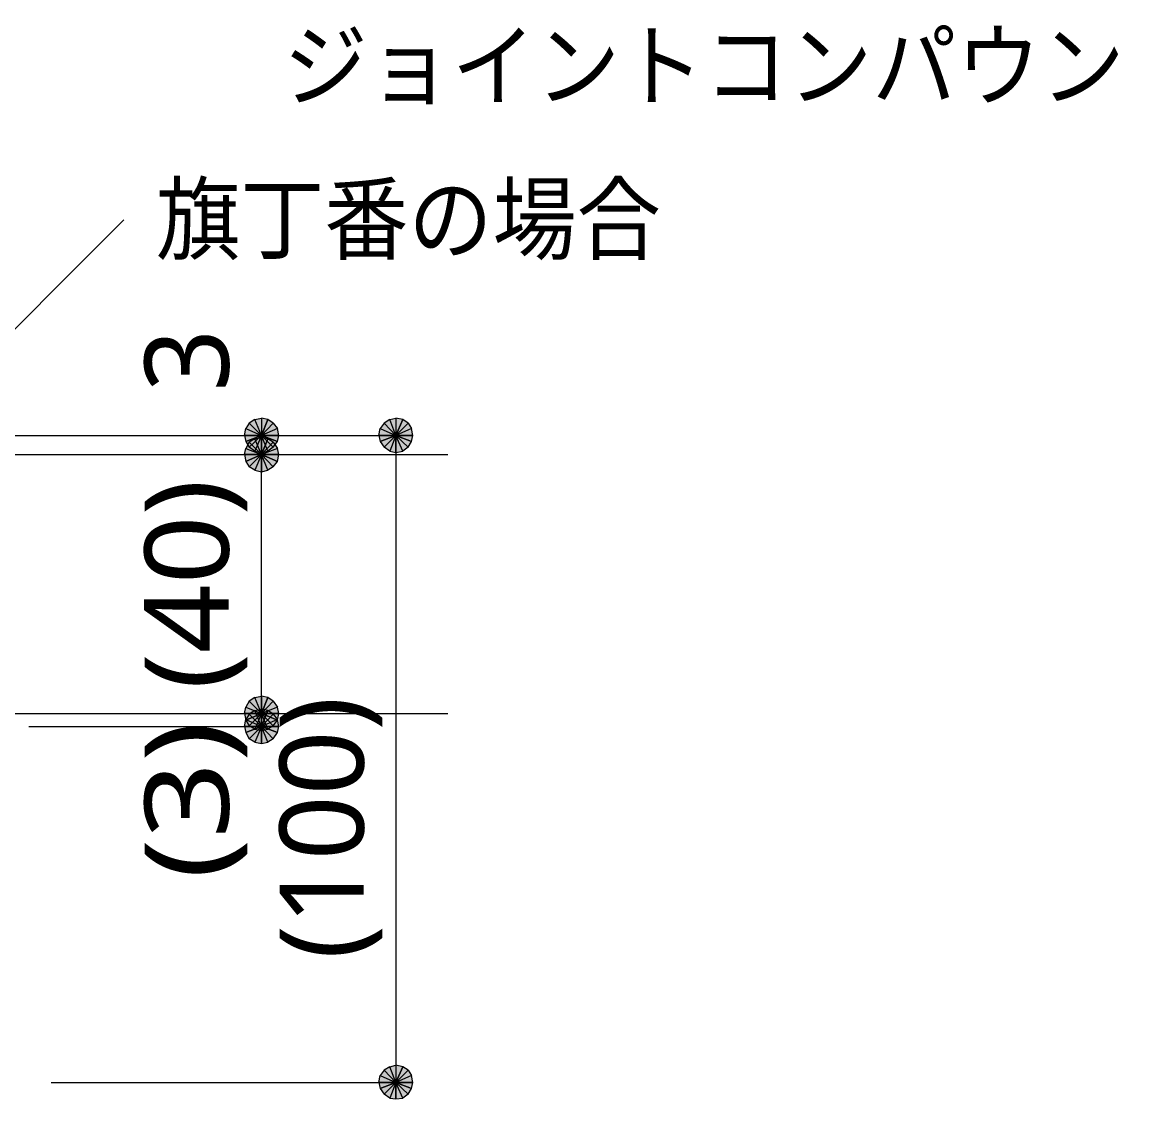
# Model space of a CAD drawing. Header units: millimetres. Extents: x 0 to 420, y 0 to 297.
# Drawn here: x 266.39 to 300.62, y 214.14 to 247.43 of the extents above; entities that cross this region are included whole.
import ezdxf
from ezdxf.enums import TextEntityAlignment as Align

# ---------------------------------------------------------------- set-up
doc = ezdxf.new("R2010")
doc.units = ezdxf.units.MM
doc.styles.add('kst32b', font='NotoSansJP-Variable.ttf')

msp = doc.modelspace()

# ---------------------------------------------------------------- hatches: boundary and pattern name
h = msp.add_hatch(color=7)
h.paths.add_polyline_path([(273.981, 235.14), (273.791, 235.183), (273.791, 234.654), (273.981, 235.14)])
h.paths.add_polyline_path([(273.791, 235.183), (273.791, 234.654), (273.579, 235.14), (273.791, 235.183)])
h.paths.add_polyline_path([(273.791, 234.654), (273.579, 235.14), (273.41, 235.035), (273.791, 234.654)])
h = msp.add_hatch(color=7)
h.paths.add_polyline_path([(274.32, 234.654), (274.278, 234.865), (273.791, 234.654), (274.32, 234.654)])
h.paths.add_polyline_path([(274.278, 234.865), (273.791, 234.654), (274.151, 235.035), (274.278, 234.865)])
h.paths.add_polyline_path([(273.791, 234.654), (274.151, 235.035), (273.981, 235.14), (273.791, 234.654)])
h = msp.add_hatch(color=7)
h.paths.add_polyline_path([(278.151, 235.14), (277.939, 235.183), (277.939, 234.654), (278.151, 235.14)])
h.paths.add_polyline_path([(277.939, 235.183), (277.939, 234.654), (277.749, 235.14), (277.939, 235.183)])
h.paths.add_polyline_path([(277.939, 234.654), (277.749, 235.14), (277.58, 235.035), (277.939, 234.654)])
h = msp.add_hatch(color=7)
h.paths.add_polyline_path([(278.469, 234.654), (278.426, 234.865), (277.939, 234.654), (278.469, 234.654)])
h.paths.add_polyline_path([(278.426, 234.865), (277.939, 234.654), (278.321, 235.035), (278.426, 234.865)])
h.paths.add_polyline_path([(277.939, 234.654), (278.321, 235.035), (278.151, 235.14), (277.939, 234.654)])
h = msp.add_hatch(color=7)
h.paths.add_polyline_path([(273.41, 235.035), (273.304, 234.865), (273.791, 234.654), (273.41, 235.035)])
h.paths.add_polyline_path([(273.304, 234.865), (273.791, 234.654), (273.262, 234.654), (273.304, 234.865)])
h.paths.add_polyline_path([(273.791, 234.654), (273.262, 234.654), (273.304, 234.463), (273.791, 234.654)])
h = msp.add_hatch(color=7)
h.paths.add_polyline_path([(277.58, 235.035), (277.453, 234.865), (277.939, 234.654), (277.58, 235.035)])
h.paths.add_polyline_path([(277.453, 234.865), (277.939, 234.654), (277.41, 234.654), (277.453, 234.865)])
h.paths.add_polyline_path([(277.939, 234.654), (277.41, 234.654), (277.453, 234.463), (277.939, 234.654)])
h = msp.add_hatch(color=7)
h.paths.add_polyline_path([(273.304, 234.463), (273.41, 234.294), (273.791, 234.654), (273.304, 234.463)])
h.paths.add_polyline_path([(273.41, 234.294), (273.791, 234.654), (273.579, 234.167), (273.41, 234.294)])
h.paths.add_polyline_path([(273.791, 234.654), (273.579, 234.167), (273.791, 234.124), (273.791, 234.654)])
h = msp.add_hatch(color=7)
h.paths.add_polyline_path([(273.981, 234.548), (273.791, 234.59), (273.791, 234.061), (273.981, 234.548)])
h.paths.add_polyline_path([(273.791, 234.59), (273.791, 234.061), (273.579, 234.548), (273.791, 234.59)])
h.paths.add_polyline_path([(273.791, 234.061), (273.579, 234.548), (273.41, 234.442), (273.791, 234.061)])
h = msp.add_hatch(color=7)
h.paths.add_polyline_path([(273.791, 234.124), (273.981, 234.167), (273.791, 234.654), (273.791, 234.124)])
h.paths.add_polyline_path([(273.981, 234.167), (273.791, 234.654), (274.151, 234.294), (273.981, 234.167)])
h.paths.add_polyline_path([(273.791, 234.654), (274.151, 234.294), (274.278, 234.463), (273.791, 234.654)])
for points in [[(274.278, 234.463), (274.32, 234.654), (273.791, 234.654), (274.278, 234.463)], [(278.426, 234.463), (278.469, 234.654), (277.939, 234.654), (278.426, 234.463)], [(274.278, 233.849), (274.32, 234.061), (273.791, 234.061), (274.278, 233.849)], [(274.278, 225.848), (274.32, 226.06), (273.791, 226.06), (274.278, 225.848)], [(274.278, 225.467), (274.32, 225.658), (273.791, 225.658), (274.278, 225.467)], [(278.426, 214.461), (278.469, 214.651), (277.939, 214.651), (278.426, 214.461)]]:
    msp.add_hatch(color=7).paths.add_polyline_path(points)
h = msp.add_hatch(color=7)
h.paths.add_polyline_path([(274.32, 234.061), (274.278, 234.251), (273.791, 234.061), (274.32, 234.061)])
h.paths.add_polyline_path([(274.278, 234.251), (273.791, 234.061), (274.151, 234.442), (274.278, 234.251)])
h.paths.add_polyline_path([(273.791, 234.061), (274.151, 234.442), (273.981, 234.548), (273.791, 234.061)])
h = msp.add_hatch(color=7)
h.paths.add_polyline_path([(277.453, 234.463), (277.58, 234.294), (277.939, 234.654), (277.453, 234.463)])
h.paths.add_polyline_path([(277.58, 234.294), (277.939, 234.654), (277.749, 234.167), (277.58, 234.294)])
h.paths.add_polyline_path([(277.939, 234.654), (277.749, 234.167), (277.939, 234.124), (277.939, 234.654)])
h = msp.add_hatch(color=7)
h.paths.add_polyline_path([(277.939, 234.124), (278.151, 234.167), (277.939, 234.654), (277.939, 234.124)])
h.paths.add_polyline_path([(278.151, 234.167), (277.939, 234.654), (278.321, 234.294), (278.151, 234.167)])
h.paths.add_polyline_path([(277.939, 234.654), (278.321, 234.294), (278.426, 234.463), (277.939, 234.654)])
h = msp.add_hatch(color=7)
h.paths.add_polyline_path([(273.41, 234.442), (273.304, 234.251), (273.791, 234.061), (273.41, 234.442)])
h.paths.add_polyline_path([(273.304, 234.251), (273.791, 234.061), (273.262, 234.061), (273.304, 234.251)])
h.paths.add_polyline_path([(273.791, 234.061), (273.262, 234.061), (273.304, 233.849), (273.791, 234.061)])
h = msp.add_hatch(color=7)
h.paths.add_polyline_path([(273.304, 233.849), (273.41, 233.68), (273.791, 234.061), (273.304, 233.849)])
h.paths.add_polyline_path([(273.41, 233.68), (273.791, 234.061), (273.579, 233.574), (273.41, 233.68)])
h.paths.add_polyline_path([(273.791, 234.061), (273.579, 233.574), (273.791, 233.532), (273.791, 234.061)])
h = msp.add_hatch(color=7)
h.paths.add_polyline_path([(273.791, 233.532), (273.981, 233.574), (273.791, 234.061), (273.791, 233.532)])
h.paths.add_polyline_path([(273.981, 233.574), (273.791, 234.061), (274.151, 233.68), (273.981, 233.574)])
h.paths.add_polyline_path([(273.791, 234.061), (274.151, 233.68), (274.278, 233.849), (273.791, 234.061)])
h = msp.add_hatch(color=7)
h.paths.add_polyline_path([(273.981, 226.547), (273.791, 226.589), (273.791, 226.06), (273.981, 226.547)])
h.paths.add_polyline_path([(273.791, 226.589), (273.791, 226.06), (273.579, 226.547), (273.791, 226.589)])
h.paths.add_polyline_path([(273.791, 226.06), (273.579, 226.547), (273.41, 226.441), (273.791, 226.06)])
h = msp.add_hatch(color=7)
h.paths.add_polyline_path([(273.41, 226.441), (273.304, 226.25), (273.791, 226.06), (273.41, 226.441)])
h.paths.add_polyline_path([(273.304, 226.25), (273.791, 226.06), (273.262, 226.06), (273.304, 226.25)])
h.paths.add_polyline_path([(273.791, 226.06), (273.262, 226.06), (273.304, 225.848), (273.791, 226.06)])
h = msp.add_hatch(color=7)
h.paths.add_polyline_path([(274.32, 226.06), (274.278, 226.25), (273.791, 226.06), (274.32, 226.06)])
h.paths.add_polyline_path([(274.278, 226.25), (273.791, 226.06), (274.151, 226.441), (274.278, 226.25)])
h.paths.add_polyline_path([(273.791, 226.06), (274.151, 226.441), (273.981, 226.547), (273.791, 226.06)])
h = msp.add_hatch(color=7)
h.paths.add_polyline_path([(273.41, 226.039), (273.304, 225.87), (273.791, 225.658), (273.41, 226.039)])
h.paths.add_polyline_path([(273.304, 225.87), (273.791, 225.658), (273.262, 225.658), (273.304, 225.87)])
h.paths.add_polyline_path([(273.791, 225.658), (273.262, 225.658), (273.304, 225.467), (273.791, 225.658)])
h = msp.add_hatch(color=7)
h.paths.add_polyline_path([(273.304, 225.848), (273.41, 225.679), (273.791, 226.06), (273.304, 225.848)])
h.paths.add_polyline_path([(273.41, 225.679), (273.791, 226.06), (273.579, 225.573), (273.41, 225.679)])
h.paths.add_polyline_path([(273.791, 226.06), (273.579, 225.573), (273.791, 225.531), (273.791, 226.06)])
h = msp.add_hatch(color=7)
h.paths.add_polyline_path([(273.981, 226.145), (273.791, 226.187), (273.791, 225.658), (273.981, 226.145)])
h.paths.add_polyline_path([(273.791, 226.187), (273.791, 225.658), (273.579, 226.145), (273.791, 226.187)])
h.paths.add_polyline_path([(273.791, 225.658), (273.579, 226.145), (273.41, 226.039), (273.791, 225.658)])
h = msp.add_hatch(color=7)
h.paths.add_polyline_path([(274.32, 225.658), (274.278, 225.87), (273.791, 225.658), (274.32, 225.658)])
h.paths.add_polyline_path([(274.278, 225.87), (273.791, 225.658), (274.151, 226.039), (274.278, 225.87)])
h.paths.add_polyline_path([(273.791, 225.658), (274.151, 226.039), (273.981, 226.145), (273.791, 225.658)])
h = msp.add_hatch(color=7)
h.paths.add_polyline_path([(273.791, 225.531), (273.981, 225.573), (273.791, 226.06), (273.791, 225.531)])
h.paths.add_polyline_path([(273.981, 225.573), (273.791, 226.06), (274.151, 225.679), (273.981, 225.573)])
h.paths.add_polyline_path([(273.791, 226.06), (274.151, 225.679), (274.278, 225.848), (273.791, 226.06)])
h = msp.add_hatch(color=7)
h.paths.add_polyline_path([(273.304, 225.467), (273.41, 225.277), (273.791, 225.658), (273.304, 225.467)])
h.paths.add_polyline_path([(273.41, 225.277), (273.791, 225.658), (273.579, 225.171), (273.41, 225.277)])
h.paths.add_polyline_path([(273.791, 225.658), (273.579, 225.171), (273.791, 225.129), (273.791, 225.658)])
h = msp.add_hatch(color=7)
h.paths.add_polyline_path([(273.791, 225.129), (273.981, 225.171), (273.791, 225.658), (273.791, 225.129)])
h.paths.add_polyline_path([(273.981, 225.171), (273.791, 225.658), (274.151, 225.277), (273.981, 225.171)])
h.paths.add_polyline_path([(273.791, 225.658), (274.151, 225.277), (274.278, 225.467), (273.791, 225.658)])
h = msp.add_hatch(color=7)
h.paths.add_polyline_path([(277.58, 215.032), (277.453, 214.863), (277.939, 214.651), (277.58, 215.032)])
h.paths.add_polyline_path([(277.453, 214.863), (277.939, 214.651), (277.41, 214.651), (277.453, 214.863)])
h.paths.add_polyline_path([(277.939, 214.651), (277.41, 214.651), (277.453, 214.461), (277.939, 214.651)])
h = msp.add_hatch(color=7)
h.paths.add_polyline_path([(278.151, 215.138), (277.939, 215.18), (277.939, 214.651), (278.151, 215.138)])
h.paths.add_polyline_path([(277.939, 215.18), (277.939, 214.651), (277.749, 215.138), (277.939, 215.18)])
h.paths.add_polyline_path([(277.939, 214.651), (277.749, 215.138), (277.58, 215.032), (277.939, 214.651)])
h = msp.add_hatch(color=7)
h.paths.add_polyline_path([(278.469, 214.651), (278.426, 214.863), (277.939, 214.651), (278.469, 214.651)])
h.paths.add_polyline_path([(278.426, 214.863), (277.939, 214.651), (278.321, 215.032), (278.426, 214.863)])
h.paths.add_polyline_path([(277.939, 214.651), (278.321, 215.032), (278.151, 215.138), (277.939, 214.651)])
h = msp.add_hatch(color=7)
h.paths.add_polyline_path([(277.453, 214.461), (277.58, 214.291), (277.939, 214.651), (277.453, 214.461)])
h.paths.add_polyline_path([(277.58, 214.291), (277.939, 214.651), (277.749, 214.164), (277.58, 214.291)])
h.paths.add_polyline_path([(277.939, 214.651), (277.749, 214.164), (277.939, 214.143), (277.939, 214.651)])
h = msp.add_hatch(color=7)
h.paths.add_polyline_path([(277.939, 214.143), (278.151, 214.164), (277.939, 214.651), (277.939, 214.143)])
h.paths.add_polyline_path([(278.151, 214.164), (277.939, 214.651), (278.321, 214.291), (278.151, 214.164)])
h.paths.add_polyline_path([(277.939, 214.651), (278.321, 214.291), (278.426, 214.461), (277.939, 214.651)])

# ---------------------------------------------------------------- linework, layer by layer
at = {"lineweight": 13}
for points in [[(264.372, 236.156), (269.536, 241.321)], [(264.901, 234.654), (277.939, 234.654)], [(273.791, 225.658), (273.791, 226.06), (273.791, 234.061), (273.791, 234.654)], [(277.939, 234.654), (277.939, 214.651)], [(263.504, 234.061), (279.548, 234.061)], [(263.504, 226.06), (279.548, 226.06)], [(266.594, 225.658), (273.791, 225.658)], [(267.293, 214.651), (277.939, 214.651)]]:
    msp.add_lwpolyline(points, dxfattribs=at)
at = {"lineweight": 0}
for points in [[(273.791, 234.654), (273.579, 235.14), (273.41, 235.035)], [(273.791, 235.183), (273.791, 234.654), (273.579, 235.14)], [(273.981, 235.14), (273.791, 235.183), (273.791, 234.654)], [(273.791, 234.654), (274.151, 235.035), (273.981, 235.14)], [(277.939, 234.654), (277.749, 235.14), (277.58, 235.035)], [(277.939, 235.183), (277.939, 234.654), (277.749, 235.14)], [(278.151, 235.14), (277.939, 235.183), (277.939, 234.654)], [(277.939, 234.654), (278.321, 235.035), (278.151, 235.14)], [(273.304, 234.865), (273.791, 234.654), (273.262, 234.654)], [(273.41, 235.035), (273.304, 234.865), (273.791, 234.654)], [(274.278, 234.865), (273.791, 234.654), (274.151, 235.035)], [(274.32, 234.654), (274.278, 234.865), (273.791, 234.654)], [(277.453, 234.865), (277.939, 234.654), (277.41, 234.654)], [(277.58, 235.035), (277.453, 234.865), (277.939, 234.654)], [(278.426, 234.865), (277.939, 234.654), (278.321, 235.035)], [(278.469, 234.654), (278.426, 234.865), (277.939, 234.654)], [(273.791, 234.654), (273.262, 234.654), (273.304, 234.463)], [(273.304, 234.463), (273.41, 234.294), (273.791, 234.654)], [(273.41, 234.294), (273.791, 234.654), (273.579, 234.167)], [(273.791, 234.061), (273.579, 234.548), (273.41, 234.442)], [(273.791, 234.654), (273.579, 234.167), (273.791, 234.124)], [(273.791, 234.59), (273.791, 234.061), (273.579, 234.548)], [(273.791, 234.124), (273.981, 234.167), (273.791, 234.654)], [(273.981, 234.167), (273.791, 234.654), (274.151, 234.294)], [(273.791, 234.654), (274.151, 234.294), (274.278, 234.463)], [(274.278, 234.463), (274.32, 234.654), (273.791, 234.654)], [(273.981, 234.548), (273.791, 234.59), (273.791, 234.061)], [(273.791, 234.061), (274.151, 234.442), (273.981, 234.548)], [(277.939, 234.654), (277.41, 234.654), (277.453, 234.463)], [(277.453, 234.463), (277.58, 234.294), (277.939, 234.654)], [(277.58, 234.294), (277.939, 234.654), (277.749, 234.167)], [(277.939, 234.654), (277.749, 234.167), (277.939, 234.124)], [(277.939, 234.124), (278.151, 234.167), (277.939, 234.654)], [(278.151, 234.167), (277.939, 234.654), (278.321, 234.294)], [(277.939, 234.654), (278.321, 234.294), (278.426, 234.463)], [(278.426, 234.463), (278.469, 234.654), (277.939, 234.654)], [(273.304, 234.251), (273.791, 234.061), (273.262, 234.061)], [(273.41, 234.442), (273.304, 234.251), (273.791, 234.061)], [(274.278, 234.251), (273.791, 234.061), (274.151, 234.442)], [(274.32, 234.061), (274.278, 234.251), (273.791, 234.061)], [(273.791, 234.061), (273.262, 234.061), (273.304, 233.849)], [(273.304, 233.849), (273.41, 233.68), (273.791, 234.061)], [(273.41, 233.68), (273.791, 234.061), (273.579, 233.574)], [(273.791, 234.061), (273.579, 233.574), (273.791, 233.532)], [(273.791, 233.532), (273.981, 233.574), (273.791, 234.061)], [(273.981, 233.574), (273.791, 234.061), (274.151, 233.68)], [(273.791, 234.061), (274.151, 233.68), (274.278, 233.849)], [(274.278, 233.849), (274.32, 234.061), (273.791, 234.061)], [(273.791, 226.589), (273.791, 226.06), (273.579, 226.547)], [(273.981, 226.547), (273.791, 226.589), (273.791, 226.06)], [(273.304, 226.25), (273.791, 226.06), (273.262, 226.06)], [(273.41, 226.441), (273.304, 226.25), (273.791, 226.06)], [(273.791, 226.06), (273.579, 226.547), (273.41, 226.441)], [(273.791, 226.06), (274.151, 226.441), (273.981, 226.547)], [(274.278, 226.25), (273.791, 226.06), (274.151, 226.441)], [(274.32, 226.06), (274.278, 226.25), (273.791, 226.06)], [(273.791, 226.06), (273.262, 226.06), (273.304, 225.848)], [(273.304, 225.848), (273.41, 225.679), (273.791, 226.06)], [(273.41, 226.039), (273.304, 225.87), (273.791, 225.658)], [(273.791, 225.658), (273.579, 226.145), (273.41, 226.039)], [(273.41, 225.679), (273.791, 226.06), (273.579, 225.573)], [(273.791, 226.187), (273.791, 225.658), (273.579, 226.145)], [(273.791, 226.06), (273.579, 225.573), (273.791, 225.531)], [(273.981, 226.145), (273.791, 226.187), (273.791, 225.658)], [(273.791, 225.658), (274.151, 226.039), (273.981, 226.145)], [(273.791, 225.531), (273.981, 225.573), (273.791, 226.06)], [(273.981, 225.573), (273.791, 226.06), (274.151, 225.679)], [(273.791, 226.06), (274.151, 225.679), (274.278, 225.848)], [(274.278, 225.848), (274.32, 226.06), (273.791, 226.06)], [(274.278, 225.87), (273.791, 225.658), (274.151, 226.039)], [(273.304, 225.87), (273.791, 225.658), (273.262, 225.658)], [(273.791, 225.658), (273.262, 225.658), (273.304, 225.467)], [(273.304, 225.467), (273.41, 225.277), (273.791, 225.658)], [(273.41, 225.277), (273.791, 225.658), (273.579, 225.171)], [(273.791, 225.658), (273.579, 225.171), (273.791, 225.129)], [(274.32, 225.658), (274.278, 225.87), (273.791, 225.658)], [(273.791, 225.129), (273.981, 225.171), (273.791, 225.658)], [(273.981, 225.171), (273.791, 225.658), (274.151, 225.277)], [(273.791, 225.658), (274.151, 225.277), (274.278, 225.467)], [(274.278, 225.467), (274.32, 225.658), (273.791, 225.658)], [(277.58, 215.032), (277.453, 214.863), (277.939, 214.651)], [(277.939, 214.651), (277.749, 215.138), (277.58, 215.032)], [(277.939, 215.18), (277.939, 214.651), (277.749, 215.138)], [(278.151, 215.138), (277.939, 215.18), (277.939, 214.651)], [(277.939, 214.651), (278.321, 215.032), (278.151, 215.138)], [(278.426, 214.863), (277.939, 214.651), (278.321, 215.032)], [(277.453, 214.863), (277.939, 214.651), (277.41, 214.651)], [(277.939, 214.651), (277.41, 214.651), (277.453, 214.461)], [(277.453, 214.461), (277.58, 214.291), (277.939, 214.651)], [(277.58, 214.291), (277.939, 214.651), (277.749, 214.164)], [(277.939, 214.651), (277.749, 214.164), (277.939, 214.143)], [(278.469, 214.651), (278.426, 214.863), (277.939, 214.651)], [(277.939, 214.143), (278.151, 214.164), (277.939, 214.651)], [(278.151, 214.164), (277.939, 214.651), (278.321, 214.291)], [(277.939, 214.651), (278.321, 214.291), (278.426, 214.461)], [(278.426, 214.461), (278.469, 214.651), (277.939, 214.651)]]:
    msp.add_lwpolyline(points, close=True, dxfattribs=at)

# ---------------------------------------------------------------- texts
at = {"style": 'kst32b'}
for s, height, p, p2 in [('ジョイントコンパウンド塗り', 2.07913, (274.468, 245.046), (308.254, 245.046)), ('旗丁番の場合', 2.0791, (270.531, 240.305), (286.125, 240.305)), ('(40)', 2.5989, (272.775, 226.801), (272.775, 233.298)), ('(100)', 2.5989, (276.945, 218.461), (276.945, 226.583)), ('(3)', 2.5989, (272.775, 220.938), (272.775, 225.811))]:
    msp.add_text(s, height=height, dxfattribs=at).set_placement(p, p2, align=Align.FIT)
msp.add_text('3', height=2.599, rotation=90, dxfattribs=at).set_placement((272.775, 236.008))

doc.saveas('drawing.dxf')
